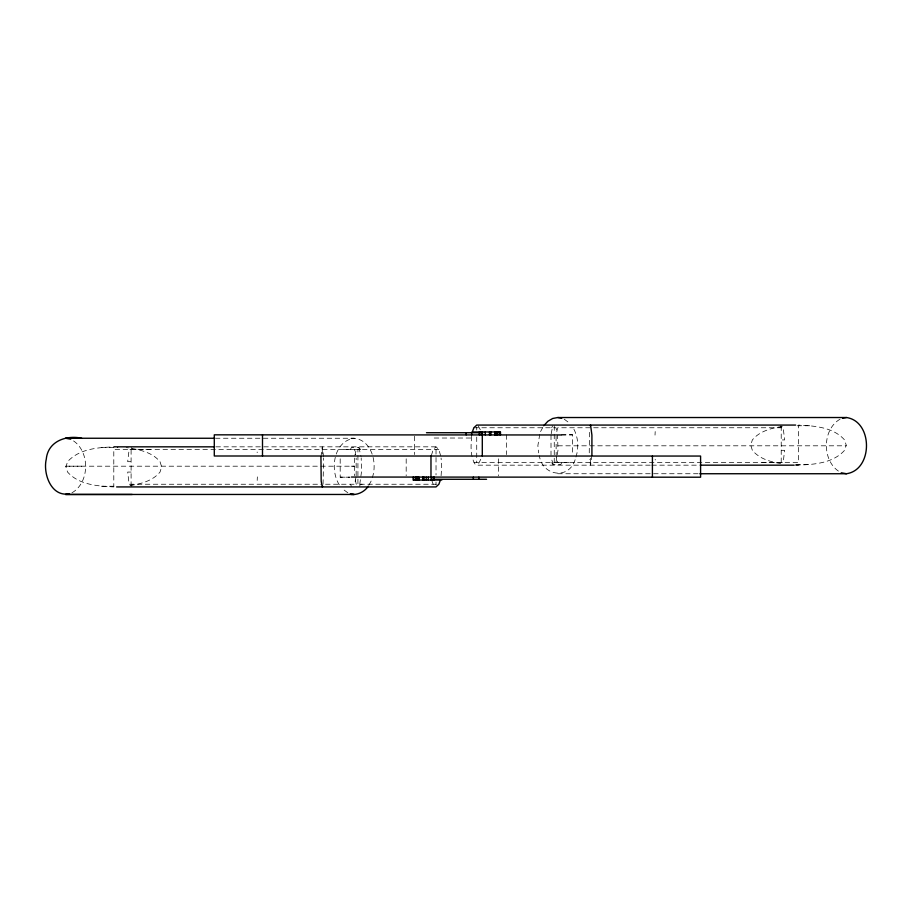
<?xml version="1.0" encoding="UTF-8"?>
<svg xmlns="http://www.w3.org/2000/svg" width="912" height="912" viewBox="0 0 912 912"><rect width="100%" height="100%" fill="white"/><g stroke="black" fill="none" stroke-linecap="round" stroke-linejoin="round"><path stroke-width="0.68" stroke-dasharray="4.56 3.42" d="M131.1 486.244L131.1 449.513M781.219 462.487L781.219 425.756M257.355 476.896L257.184 480.419M655.021 435.104L655.192 431.581M320.944 456.866L322.267 446.846L323.6 456.866M589.403 432.334L589.243 455.145M591.911 455.145L590.577 465.166L589.483 459.295M556.81 431.57L557.677 427.762L783.18 427.762L784.628 439.937L781.174 439.937M551.008 435.104L551.008 455.145M356.147 475.688L356.147 458.063M556.069 436.312L556.172 455.145M354.551 458.063L354.551 475.688M323.042 484.249L323.635 458.075M441.089 475.699L441.704 466.887L441.089 458.075M471.664 436.312C470.843 445.637 470.068 456.251 475.255 464.482L476.725 465.166L650.381 465.166M551.201 433.713L552.376 427.762M354.893 455.464L356.239 449.513L357.812 449.513M356.045 476.896L354.54 484.238L320.671 484.238M431.399 455.476L433.177 449.525L436.027 446.834L438.866 449.525L440.952 456.866M359.761 484.238L361.471 472.063L361.198 458.052M555.978 462.487L557.984 450.311L557.551 435.104M372.301 477.706C377.408 463.125 371.971 440.222 354.209 438.25L216.03 438.239M539.756 434.294L537.875 445.637L538.559 452.911M575.939 456.98C579.166 447.142 578.117 435.754 572.599 426.919M480.738 459.295L478.196 464.482L476.725 465.166M131.488 486.244L132.24 484.238M780.056 427.762L780.809 425.756M350.413 449.513L351.405 447.507L358.883 447.507L360.536 449.513L362.11 449.513M561.803 462.487L560.812 464.482L552.718 464.482L551.68 462.487M359.499 486.233L360.536 484.238L362.11 484.238M551.68 427.762L552.718 425.756M368.961 485.07L371.503 480.407M540.554 431.581L543.085 426.919M575.141 459.694C568.723 480.328 542.127 475.768 539.357 455.624M71.945 492.811C90.174 482.391 90.174 450.334 71.945 439.915M840.055 419.189C821.416 429.848 821.872 463.068 841.263 472.781M118.047 446.834C100.673 447.211 80.074 447.895 67.568 461.689L65.938 466.876L67.568 472.063C78.922 484.899 97.766 486.119 113.795 486.928M130.028 485.572C140.893 483.873 152.737 480.92 160.022 472.063L161.652 466.876L160.022 461.689C151.825 451.748 138.225 449.411 126.187 447.518M782.279 426.428C771.438 428.127 759.616 431.08 752.354 439.937L750.736 445.124L752.354 450.311C759.913 459.523 772.316 462.293 783.556 464.037M795.629 465.166C812.512 464.675 832.508 463.775 844.58 450.311L846.211 445.124L844.58 439.937C833.272 427.112 814.462 425.87 798.467 425.072M561.416 434.967L572.588 434.83L572.588 454.586M340.187 458.827L340.187 477.17L349.592 477.17M150.434 449.513L129.128 449.513L127.68 461.689L131.146 461.689M761.908 462.487L783.18 462.487L784.628 450.311L781.174 450.311M797.191 425.756L810.825 425.756M473.875 427.762L555.978 427.762L557.061 431.593M561.347 434.83L572.588 434.83M434.226 438.022L471.641 438.022M350.938 438.25L354.209 438.25C333.553 441.123 329.517 469.976 339.458 485.07M557.848 445.808L846.427 445.808M215.905 446.834L436.027 446.834M101.414 447.507L117.819 447.507M438.866 449.525L113.795 449.513L113.795 486.244M473.875 462.487L798.467 462.487L798.467 425.756M795.823 464.482L810.825 464.482M651.806 465.166L698.797 465.166M81.715 466.18L65.573 466.192L354.209 466.192L350.938 466.192M131.146 472.063L127.68 472.063L129.128 484.238L319.314 484.238M557.848 473.738L698.866 473.738M340.187 477.17L350.014 477.17M436.21 484.249L356.239 484.238L354.665 476.896M101.414 486.244L115.083 486.244M359.955 449.513L357.926 449.513L357.926 477.763M343.505 449.513L354.54 449.513L355.703 454.723M568.757 462.487L557.677 462.487L556.343 456.205M795.731 465.017L798.467 465.166M113.795 446.834L117.922 447.062M564.22 419.189L569.487 423.077M347.837 492.811L342.57 488.912M478.196 425.756L480.35 429.883M350.413 484.238L351.405 486.233M553.276 464.482L551.6 459.295M358.883 447.507L361.106 456.844M131.488 447.518L132.24 449.513M432.003 481.057L433.177 484.249M257.15 452.021L257.195 452.705M655.226 459.979L655.181 459.295M590.577 458.246L590.577 462.487M554.245 425.756L554.245 432.824M554.245 434.237L554.245 462.487M506.559 434.83L506.559 454.586M498.476 458.839L498.476 475.768M476.725 427.169L476.725 429.997M476.725 437.053L476.725 462.487M436.027 449.525L436.027 474.947M436.027 482.015L436.027 484.842M414.538 436.244L414.538 454.586M406.182 458.827L406.182 475.768M357.926 479.176L357.926 486.233M322.267 449.525L322.267 455.179"/><path stroke-width="1.37" d="M413.113 477.158L413.113 480.054L441.773 480.054M413.752 480.054L413.752 477.158M415.678 480.054L415.678 477.158M416.305 480.054L416.305 477.158M416.75 480.054L416.75 477.158M417.343 480.054L417.343 477.158M418.255 480.054L418.163 477.158M418.46 480.054L418.46 477.158M418.665 480.054L418.665 477.158M418.859 480.054L418.859 477.158M422.666 480.054L422.666 477.158M423.259 480.054L423.259 477.158M424.103 480.054L424.103 477.158M426.246 480.054L426.246 477.158M428.321 480.054L428.321 477.158M431.125 480.054L431.125 477.158M431.855 480.054L431.866 477.158M433.588 480.054L433.588 477.158M434.26 480.054L434.26 477.158M473.351 479.29L473.351 477.17M478.834 479.29L478.834 477.17M479.324 434.853L479.324 431.957M480.008 434.853L480.008 431.957M481.73 434.853L481.73 431.957M482.459 434.853L482.459 431.957M485.275 434.853L485.275 431.957M489.493 434.853L489.493 431.957M490.325 434.853L490.325 431.957M490.918 434.853L490.918 431.957M494.737 434.853L494.737 431.957M494.931 434.853L494.931 431.957M495.125 434.853L495.136 431.957M495.33 434.853L495.33 431.957M496.242 434.853L496.242 431.957M496.846 434.853L496.846 431.957M497.291 434.853L497.291 431.957M497.906 434.853L497.906 431.957M499.844 434.853L499.844 431.957M500.483 434.853L500.483 431.957L471.812 431.957M320.944 456.866L321.184 481.069L322.267 486.94L322.666 486.256M591.911 455.145L591.911 435.104L590.577 425.072L590.178 425.756M440.04 481.057L438.866 484.249L436.027 486.928L116.633 486.928M472.701 430.943L473.875 427.762L476.725 425.072L795.629 425.072M368.334 486.233C364.412 491.853 357.8 495.136 350.938 494.464M543.723 425.756L547.861 421.287L552.683 418.483L557.848 417.525L846.427 417.525C873.16 421.287 873.16 469.976 846.427 473.738L699.846 473.738M69.449 493.745C51.254 497.428 42.807 473.647 46.284 459.089C47.96 441.283 66.223 434.842 81.715 438.25M842.551 418.243L846.427 417.525M426.485 432.721L479.393 432.721M214.879 438.262L65.573 438.25L70.737 439.208M118.047 446.834L214.491 446.834M700.222 465.166L794.204 465.166M433.667 479.279L486.575 479.29M132.206 494.464L65.573 494.464L354.209 494.464L350.333 493.745M561.416 434.967L214.286 434.83L214.286 456L700.587 456.057L700.587 477.215L351.405 477.044M557.848 417.525L561.724 418.243M841.263 472.781L846.427 473.738M652.411 456.057L652.411 477.215M482.3 434.83L482.3 456M471.641 432.721L471.641 434.842M466.169 432.721L466.169 434.842M430.977 456.023L430.977 477.181M262.496 434.83L262.496 456"/></g></svg>
